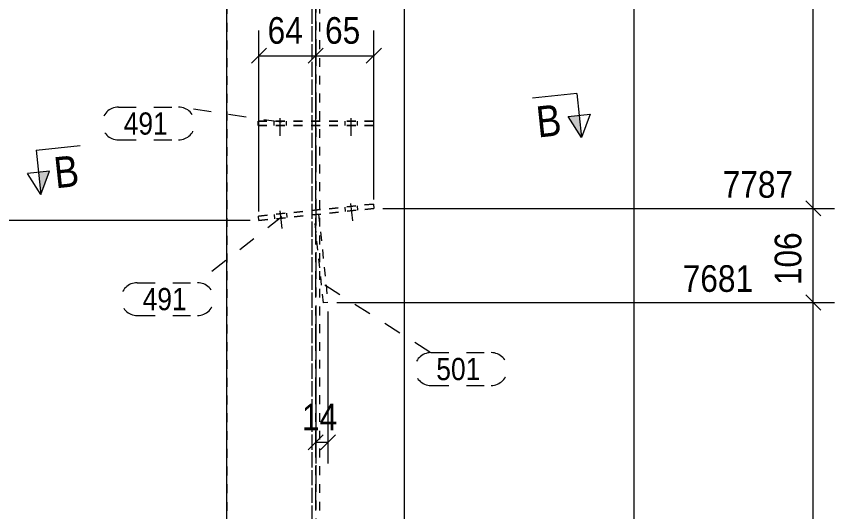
# Model space of a CAD drawing. Header units: millimetres. Extents: x 2 to 579, y 1 to 825.
# Drawn here: x 58.2 to 150.3, y 549.9 to 605.7 of the extents above; entities that cross this region are included whole.
import ezdxf

# ---------------------------------------------------------------- set-up
doc = ezdxf.new("R2010")
doc.units = ezdxf.units.MM
for name, pattern in [('XKITLINE00', [0]), ('XKITLINE01', [4, 1, -1, 1, -1]), ('XKITLINE02', [4, 2, -2]), ('XKITLINE03', [6, 3, -1, 1, -1])]:
    doc.linetypes.add(name, pattern=pattern)
for name, color, linetype, lineweight in [('Bolt', 3, 'Continuous', 0), ('Dimensions', 7, 'Continuous', 0), ('Part', 2, 'Continuous', 0), ('PartMark', 7, 'Continuous', 0), ('Section', 6, 'Continuous', 0)]:
    doc.layers.add(name, color=color, linetype=linetype, lineweight=lineweight)
doc.styles.add('ARIAL', font='ARIAL.TTF')

# ---------------------------------------------------------------- blocks, each defined once
blk = doc.blocks.new('*A34')
at = {"layer": 'Bolt', "color": 3, "linetype": 'XKITLINE02', "lineweight": 0}
for p, q in [((87.897, 592.219), (87.897, 595.219)), ((87.897, 592.219), (87.897, 595.219)), ((95.897, 592.219), (95.897, 595.219)), ((95.897, 592.219), (95.897, 595.219)), ((87.197, 593.379), (87.197, 593.879)), ((87.197, 593.379), (87.197, 593.879)), ((88.597, 593.379), (88.597, 593.879)), ((88.597, 593.379), (88.597, 593.879)), ((95.197, 593.379), (95.197, 593.879)), ((95.197, 593.379), (95.197, 593.879)), ((96.597, 593.379), (96.597, 593.879)), ((96.597, 593.379), (96.597, 593.879))]:
    blk.add_line(p, q, dxfattribs=at)
blk = doc.blocks.new('*A37')
at = {"layer": 'Bolt', "color": 3, "linetype": 'XKITLINE02', "lineweight": 0}
for p, q in [((96.068, 582.629), (95.753, 585.612)), ((96.068, 582.629), (95.753, 585.612)), ((88.112, 581.79), (87.797, 584.773)), ((88.112, 581.79), (87.797, 584.773)), ((95.25, 583.709), (95.197, 584.206)), ((95.25, 583.709), (95.197, 584.206)), ((96.642, 583.856), (96.59, 584.353)), ((96.642, 583.856), (96.59, 584.353)), ((87.294, 582.87), (87.241, 583.367)), ((87.294, 582.87), (87.241, 583.367)), ((88.686, 583.017), (88.634, 583.514)), ((88.686, 583.017), (88.634, 583.514))]:
    blk.add_line(p, q, dxfattribs=at)
blk = doc.blocks.new('*A38')
at = {"layer": 'Part', "color": 7, "linetype": 'XKITLINE01', "lineweight": 0}
for p, q in [((81.897, 700.959), (81.897, 459.992)), ((101.897, 459.992), (101.897, 700.959)), ((91.447, 699.855), (91.447, 459.992)), ((92.347, 459.992), (92.347, 699.855))]:
    blk.add_line(p, q, dxfattribs=at)
at = {"layer": 'Part', "color": 7, "linetype": 'XKITLINE03', "lineweight": 0}
blk.add_line((91.897, 459.992), (91.897, 693.221), dxfattribs=at)
blk = doc.blocks.new('*A43')
at = {"layer": 'Part', "color": 7, "linetype": 'XKITLINE01', "lineweight": 0}
for p, q in [((91.447, 664.568), (91.447, 459.992)), ((92.347, 459.992), (92.347, 664.568))]:
    blk.add_line(p, q, dxfattribs=at)
at = {"layer": 'Part', "color": 7, "linetype": 'XKITLINE03', "lineweight": 0}
blk.add_line((91.897, 663.124), (91.897, 478.722), dxfattribs=at)
at = {"layer": 'Part', "color": 2, "linetype": 'XKITLINE00', "lineweight": 0}
for p, q in [((81.897, 459.992), (81.897, 626.31)), ((101.897, 459.992), (101.897, 626.31))]:
    blk.add_line(p, q, dxfattribs=at)
blk = doc.blocks.new('*A47')
at = {"layer": 'Part', "color": 7, "linetype": 'XKITLINE01', "lineweight": 0}
for p, q in [((85.397, 593.879), (98.397, 593.879)), ((85.397, 593.379), (85.397, 593.879)), ((98.397, 593.879), (85.397, 593.879)), ((98.397, 593.379), (85.397, 593.379)), ((85.397, 593.379), (98.397, 593.379)), ((98.397, 593.879), (98.397, 593.379))]:
    blk.add_line(p, q, dxfattribs=at)
blk = doc.blocks.new('*A51')
at = {"layer": 'Part', "color": 7, "linetype": 'XKITLINE01', "lineweight": 0}
for p, q in [((85.451, 583.179), (98.38, 584.542)), ((98.38, 584.542), (85.451, 583.179)), ((98.432, 584.045), (85.504, 582.681)), ((85.504, 582.681), (98.432, 584.045)), ((98.38, 584.542), (98.432, 584.045)), ((85.504, 582.681), (85.451, 583.179))]:
    blk.add_line(p, q, dxfattribs=at)
blk = doc.blocks.new('*A52')
at = {"layer": 'Part', "color": 7, "linetype": 'XKITLINE01', "lineweight": 0}
for p, q in [((91.719, 583.337), (92.217, 583.389)), ((91.719, 583.337), (92.217, 583.389)), ((92.768, 573.392), (91.719, 583.337)), ((92.217, 583.389), (93.265, 573.444)), ((93.265, 573.444), (92.768, 573.392))]:
    blk.add_line(p, q, dxfattribs=at)
blk = doc.blocks.new('*A128')
at = {"layer": 'Dimensions', "color": 7, "linetype": 'XKITLINE00', "lineweight": 0}
for p, q in [((85.504, 583.681), (85.504, 604.103)), ((91.897, 585.045), (91.897, 604.103)), ((86.352, 602.102), (84.655, 600.405)), ((92.745, 602.102), (91.048, 600.405)), ((85.504, 601.253), (91.897, 601.253))]:
    blk.add_line(p, q, dxfattribs=at)
at = {"layer": 'Dimensions', "color": 3}
for p in [(85.504, 601.253), (91.897, 601.253)]:
    blk.add_point(p, dxfattribs=at)
at = {"layer": 'Dimensions', "color": 3, "style": 'ARIAL', "width": 0.85}
blk.add_text('64', height=3, dxfattribs=at).set_placement((86.475, 602.603))
blk = doc.blocks.new('*A129')
at = {"layer": 'Dimensions', "color": 7, "linetype": 'XKITLINE00', "lineweight": 0}
for p, q in [((91.897, 585.045), (91.897, 604.103)), ((98.432, 585.045), (98.432, 604.103)), ((92.745, 602.102), (91.048, 600.405)), ((99.281, 602.102), (97.584, 600.405)), ((91.897, 601.253), (98.432, 601.253))]:
    blk.add_line(p, q, dxfattribs=at)
at = {"layer": 'Dimensions', "color": 3}
for p in [(91.897, 601.253), (98.432, 601.253)]:
    blk.add_point(p, dxfattribs=at)
at = {"layer": 'Dimensions', "color": 3, "style": 'ARIAL', "width": 0.85}
blk.add_text('65', height=3, dxfattribs=at).set_placement((92.939, 602.603))
blk = doc.blocks.new('*A134')
at = {"layer": 'Dimensions', "color": 7, "linetype": 'XKITLINE00', "lineweight": 0}
for p, q in [((91.897, 572.444), (91.897, 555.297)), ((93.265, 572.444), (93.265, 555.297)), ((92.745, 558.545), (91.048, 556.848)), ((94.114, 558.545), (92.417, 556.848)), ((91.897, 557.697), (93.265, 557.697))]:
    blk.add_line(p, q, dxfattribs=at)
at = {"layer": 'Dimensions', "color": 3}
for p in [(91.897, 557.697), (93.265, 557.697)]:
    blk.add_point(p, dxfattribs=at)
at = {"layer": 'Dimensions', "color": 3, "style": 'ARIAL', "width": 0.85}
blk.add_text('14', height=3, dxfattribs=at).set_placement((90.356, 559.047))
blk = doc.blocks.new('*A137')
at = {"layer": 'PartMark', "color": 7, "linetype": 'XKITLINE02', "lineweight": 0}
for p, q in [((92.927, 575.421), (104.865, 567.797)), ((104.865, 567.797), (111.628, 567.797)), ((104.865, 564.097), (111.628, 564.097))]:
    blk.add_line(p, q, dxfattribs=at)
for centre, start, end in [((104.865, 565.947), 90, 270), ((111.628, 565.947), 270, 90)]:
    blk.add_arc(centre, 1.85, start, end, dxfattribs=at)
at = {"layer": 'PartMark', "color": 3, "style": 'ARIAL', "width": 0.85}
blk.add_text('501', height=2.5, dxfattribs=at).set_placement((105.465, 564.697))
blk = doc.blocks.new('*A138')
at = {"layer": 'PartMark', "color": 7, "linetype": 'XKITLINE02', "lineweight": 0}
for p, q in [((88.077, 583.083), (78.575, 575.679)), ((71.812, 575.679), (78.575, 575.679)), ((71.812, 571.979), (78.575, 571.979))]:
    blk.add_line(p, q, dxfattribs=at)
for centre, start, end in [((71.812, 573.829), 90, 270), ((78.575, 573.829), 270, 90)]:
    blk.add_arc(centre, 1.85, start, end, dxfattribs=at)
at = {"layer": 'PartMark', "color": 3, "style": 'ARIAL', "width": 0.85}
blk.add_text('491', height=2.5, dxfattribs=at).set_placement((72.412, 572.579))
blk = doc.blocks.new('*A142')
at = {"layer": 'PartMark', "color": 7, "linetype": 'XKITLINE02', "lineweight": 0}
for p, q in [((69.682, 595.463), (76.445, 595.463)), ((88.026, 593.749), (76.445, 595.463)), ((69.682, 591.763), (76.445, 591.763))]:
    blk.add_line(p, q, dxfattribs=at)
for centre, start, end in [((69.682, 593.613), 90, 270), ((76.445, 593.613), 270, 90)]:
    blk.add_arc(centre, 1.85, start, end, dxfattribs=at)
at = {"layer": 'PartMark', "color": 3, "style": 'ARIAL', "width": 0.85}
blk.add_text('491', height=2.5, dxfattribs=at).set_placement((70.282, 592.363))
blk = doc.blocks.new('*A152')
at = {"layer": 'Section'}
for points in [[(121.543, 594.526), (121.806, 592.04), (120.3, 594.395)], [(61.92, 588.239), (60.939, 585.621), (60.677, 588.107)]]:
    blk.add_hatch(color=3, dxfattribs=at).paths.add_polyline_path(points, flags=17)
at = {"layer": 'Section', "color": 1, "linetype": 'XKITLINE00', "lineweight": 0}
for p, q in [((121.281, 597.013), (116.309, 596.488)), ((121.281, 597.013), (121.806, 592.04)), ((60.415, 590.594), (65.387, 591.118)), ((60.415, 590.594), (60.939, 585.621))]:
    blk.add_line(p, q, dxfattribs=at)
at = {"layer": 'Section', "color": 3, "linetype": 'XKITLINE00', "lineweight": 0}
for p, q in [((120.3, 594.395), (122.786, 594.657)), ((121.806, 592.04), (120.3, 594.395)), ((122.786, 594.657), (121.806, 592.04)), ((61.92, 588.239), (59.434, 587.976)), ((60.939, 585.621), (59.434, 587.976)), ((60.939, 585.621), (61.92, 588.239))]:
    blk.add_line(p, q, dxfattribs=at)
at = {"layer": 'Section', "color": 7, "style": 'ARIAL', "width": 0.85}
for p in [(116.916, 592.027), (62.627, 586.302)]:
    blk.add_text('B', height=3.5, rotation=6.02179, dxfattribs=at).set_placement(p)
blk = doc.blocks.new('*A154')
at = {"layer": 'Dimensions', "color": 7, "linetype": 'XKITLINE00', "lineweight": 0}
for p, q in [((147.048, 574.293), (148.745, 572.596)), ((94.265, 573.444), (150.297, 573.444)), ((147.897, 77.697), (147.897, 573.444))]:
    blk.add_line(p, q, dxfattribs=at)
at = {"layer": 'Dimensions', "color": 3}
blk.add_point((147.897, 573.444), dxfattribs=at)
at = {"layer": 'Dimensions', "color": 3, "style": 'ARIAL', "width": 0.85}
blk.add_text('7681', height=3, dxfattribs=at).set_placement((133.196, 574.644))
blk = doc.blocks.new('*A155')
at = {"layer": 'Dimensions', "color": 7, "linetype": 'XKITLINE00', "lineweight": 0}
for p, q in [((147.048, 584.893), (148.745, 583.196)), ((99.432, 584.045), (150.297, 584.045)), ((147.897, 573.444), (147.897, 584.045)), ((147.048, 574.293), (148.745, 572.596)), ((94.265, 573.444), (150.297, 573.444))]:
    blk.add_line(p, q, dxfattribs=at)
at = {"layer": 'Dimensions', "color": 3}
for p in [(147.897, 584.045), (147.897, 573.444)]:
    blk.add_point(p, dxfattribs=at)
at = {"layer": 'Dimensions', "color": 3, "style": 'ARIAL', "width": 0.85}
blk.add_text('7787', height=3, dxfattribs=at).set_placement((137.696, 585.245))
blk.add_text('106', height=3, rotation=90.00021, dxfattribs=at).set_placement((146.547, 575.407))
blk = doc.blocks.new('*A156')
at = {"layer": 'Dimensions', "color": 7, "linetype": 'XKITLINE00', "lineweight": 0}
for p, q in [((147.897, 584.045), (147.897, 700.959)), ((147.048, 584.893), (148.745, 583.196)), ((99.432, 584.045), (150.297, 584.045))]:
    blk.add_line(p, q, dxfattribs=at)
at = {"layer": 'Dimensions', "color": 3}
blk.add_point((147.897, 584.045), dxfattribs=at)
blk = doc.blocks.new('*A158')
at = {"layer": 'Dimensions', "color": 7, "linetype": 'XKITLINE00', "lineweight": 0}
blk.add_line((127.723, 343.492), (127.723, 700.959), dxfattribs=at)
blk = doc.blocks.new('*A161')
at = {"layer": 'Dimensions', "color": 7, "linetype": 'XKITLINE00', "lineweight": 0}
blk.add_line((84.504, 582.681), (45.047, 582.681), dxfattribs=at)
blk = doc.blocks.new('*A162')
at = {"layer": 'Dimensions', "color": 7, "linetype": 'XKITLINE00', "lineweight": 0}
blk.add_line((84.504, 582.681), (45.047, 582.681), dxfattribs=at)

msp = doc.modelspace()

# ---------------------------------------------------------------- block references
at = {"lineweight": 0}
for name in ['*A162', '*A158', '*A156', '*A43', '*A128', '*A129', '*A152', '*A142', '*A34', '*A47', '*A155', '*A161', '*A37', '*A51', '*A138', '*A52', '*A154', '*A137', '*A134']:
    msp.add_blockref(name, (0, 0), dxfattribs=at)
at = {"layer": 'Part', "lineweight": 0}
msp.add_blockref('*A38', (0, 0), dxfattribs=at)

doc.saveas('drawing.dxf')
